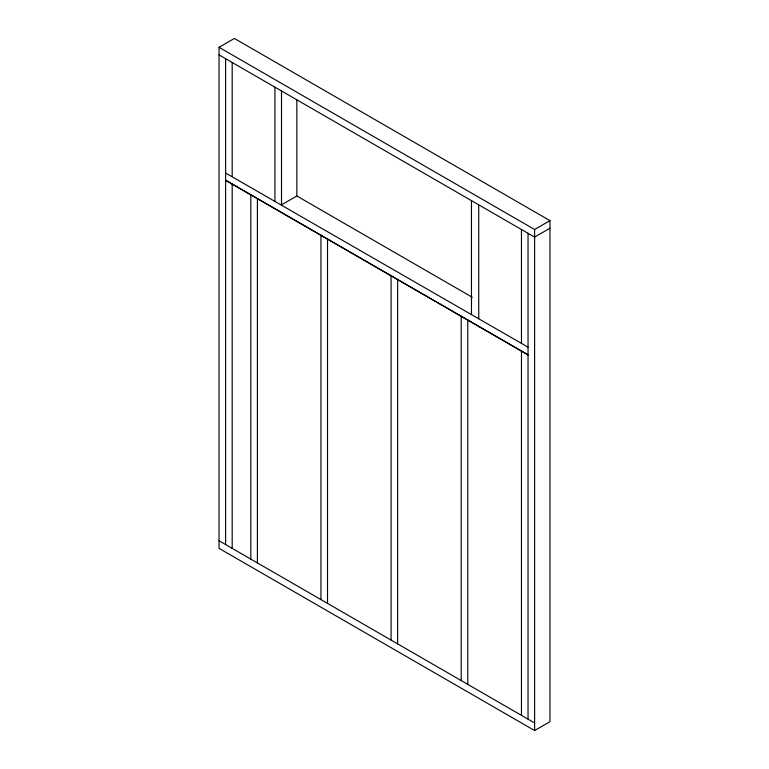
<?xml version="1.0" encoding="UTF-8"?>
<svg xmlns="http://www.w3.org/2000/svg" width="769" height="769" viewBox="0 0 769 769"><rect width="100%" height="100%" fill="white"/><g stroke="black" fill="none" stroke-linecap="round" stroke-linejoin="round"><path stroke-width="1.15" d="M219.04 47.303L234.382 38.45L549.96 220.645L549.96 721.697L534.618 730.55L219.04 548.355L219.04 47.303L534.618 229.498L549.96 220.645M472.272 297.257L296.844 195.98L281.502 204.833L281.502 90.953M549.96 228.239L534.618 237.092L219.04 54.897M225.615 173.035L528.043 347.175M225.615 180.157L528.043 354.769M225.615 180.331L528.043 354.942M219.04 540.761L534.618 722.956M534.618 229.498L534.618 730.55M528.043 233.295L528.043 719.159M521.469 229.498L521.469 343.378M521.469 350.972L521.469 715.362M478.731 204.833L478.731 318.702M471.464 200.632L471.464 314.511M467.773 319.971L467.773 684.372M461.198 316.174L461.198 680.575M397.65 279.483L397.65 643.884M391.075 275.687L391.075 640.087M327.517 238.996L327.517 603.396M320.942 235.199L320.942 599.599M296.844 100.085L296.844 195.98M274.927 87.166L274.927 201.036M257.394 198.508L257.394 562.908M250.819 194.711L250.819 559.111M232.19 62.491L232.19 176.361M232.19 183.954L232.19 548.355M225.615 58.694L225.615 544.558"/></g></svg>
